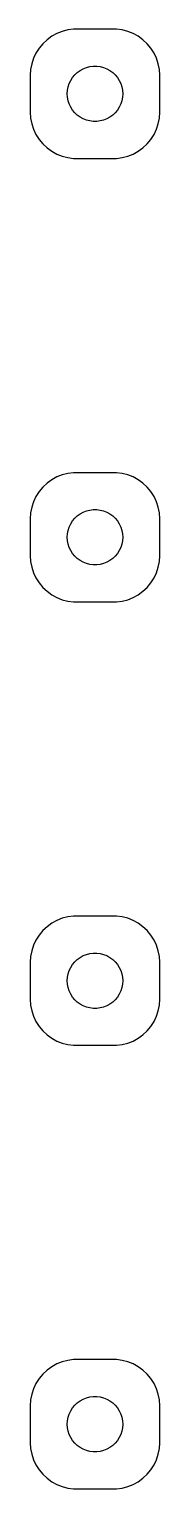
# Model space of a CAD drawing. Header units: metres. Extents: x -3.5 to 3.5, y 68.5 to 147.5.
import ezdxf

# ---------------------------------------------------------------- set-up
doc = ezdxf.new("R2010")
doc.units = ezdxf.units.M

msp = doc.modelspace()

# ---------------------------------------------------------------- linework, layer by layer
for p, q in [((-2.59355, 146.926), (-2.82242, 146.711)), ((-2.33955, 147.111), (-2.59355, 146.926)), ((-2.06444, 147.262), (-2.33955, 147.111)), ((-1.77254, 147.378), (-2.06444, 147.262)), ((-1.46844, 147.456), (-1.77254, 147.378)), ((-1.15697, 147.495), (-1.46844, 147.456)), ((1.15697, 147.495), (-1.15697, 147.495)), ((1.46844, 147.456), (1.15697, 147.495)), ((1.77254, 147.378), (1.46844, 147.456)), ((2.06444, 147.262), (1.77254, 147.378)), ((2.33955, 147.111), (2.06444, 147.262)), ((2.59355, 146.926), (2.33955, 147.111)), ((2.82242, 146.711), (2.59355, 146.926)), ((-3.19077, 146.204), (-3.32443, 145.92)), ((-3.02254, 146.469), (-3.19077, 146.204)), ((-2.82242, 146.711), (-3.02254, 146.469)), ((3.02254, 146.469), (2.82242, 146.711)), ((3.19077, 146.204), (3.02254, 146.469)), ((3.32443, 145.92), (3.19077, 146.204)), ((-3.42145, 145.622), (-3.48029, 145.313)), ((-3.32443, 145.92), (-3.42145, 145.622)), ((-0.803726, 145.266), (-0.638657, 145.357)), ((-0.638657, 145.357), (-0.463516, 145.427)), ((-0.463516, 145.427), (-0.281067, 145.473)), ((-0.281067, 145.473), (-0.094177, 145.497)), ((-0.094177, 145.497), (0.094177, 145.497)), ((0.094177, 145.497), (0.281067, 145.473)), ((0.281067, 145.473), (0.463516, 145.427)), ((0.463516, 145.427), (0.638657, 145.357)), ((0.638657, 145.357), (0.803726, 145.266)), ((3.42145, 145.622), (3.32443, 145.92)), ((3.48029, 145.313), (3.42145, 145.622)), ((-3.48029, 145.313), (-3.5, 145)), ((-3.5, 145), (-3.5, 143)), ((-1.45287, 144.373), (-1.39465, 144.552)), ((-1.39465, 144.552), (-1.31445, 144.723)), ((-1.31445, 144.723), (-1.21352, 144.882)), ((-1.21352, 144.882), (-1.09344, 145.027)), ((-1.09344, 145.027), (-0.956131, 145.156)), ((-0.956131, 145.156), (-0.803726, 145.266)), ((0.803726, 145.266), (0.956131, 145.156)), ((0.956131, 145.156), (1.09344, 145.027)), ((1.09344, 145.027), (1.21352, 144.882)), ((1.21352, 144.882), (1.31445, 144.723)), ((1.31445, 144.723), (1.39465, 144.552)), ((1.39465, 144.552), (1.45287, 144.373)), ((3.5, 145), (3.48029, 145.313)), ((3.5, 143), (3.5, 145)), ((-1.5, 144), (-1.48816, 144.188)), ((-1.48816, 143.812), (-1.5, 144)), ((-1.48816, 144.188), (-1.45287, 144.373)), ((-1.45287, 143.627), (-1.48816, 143.812)), ((1.45287, 144.373), (1.48816, 144.188)), ((1.48816, 143.812), (1.45287, 143.627)), ((1.48816, 144.188), (1.5, 144)), ((1.5, 144), (1.48816, 143.812)), ((-3.5, 143), (-3.48029, 142.687)), ((-1.39465, 143.448), (-1.45287, 143.627)), ((-1.31445, 143.277), (-1.39465, 143.448)), ((-1.21352, 143.118), (-1.31445, 143.277)), ((-1.09344, 142.973), (-1.21352, 143.118)), ((-0.956131, 142.844), (-1.09344, 142.973)), ((1.09344, 142.973), (0.956131, 142.844)), ((1.21352, 143.118), (1.09344, 142.973)), ((1.31445, 143.277), (1.21352, 143.118)), ((1.39465, 143.448), (1.31445, 143.277)), ((1.45287, 143.627), (1.39465, 143.448)), ((3.48029, 142.687), (3.5, 143)), ((-3.48029, 142.687), (-3.42145, 142.378)), ((-3.42145, 142.378), (-3.32443, 142.08)), ((-0.803726, 142.734), (-0.956131, 142.844)), ((-0.638657, 142.643), (-0.803726, 142.734)), ((-0.463516, 142.573), (-0.638657, 142.643)), ((-0.281067, 142.527), (-0.463516, 142.573)), ((-0.094177, 142.503), (-0.281067, 142.527)), ((0.094177, 142.503), (-0.094177, 142.503)), ((0.281067, 142.527), (0.094177, 142.503)), ((0.463516, 142.573), (0.281067, 142.527)), ((0.638657, 142.643), (0.463516, 142.573)), ((0.803726, 142.734), (0.638657, 142.643)), ((0.956131, 142.844), (0.803726, 142.734)), ((3.32443, 142.08), (3.42145, 142.378)), ((3.42145, 142.378), (3.48029, 142.687)), ((-3.32443, 142.08), (-3.19077, 141.796)), ((-3.19077, 141.796), (-3.02254, 141.531)), ((-3.02254, 141.531), (-2.82242, 141.289)), ((2.82242, 141.289), (3.02254, 141.531)), ((3.02254, 141.531), (3.19077, 141.796)), ((3.19077, 141.796), (3.32443, 142.08)), ((-2.82242, 141.289), (-2.59355, 141.074)), ((-2.59355, 141.074), (-2.33955, 140.889)), ((-2.33955, 140.889), (-2.06444, 140.738)), ((-2.06444, 140.738), (-1.77254, 140.622)), ((-1.77254, 140.622), (-1.46844, 140.544)), ((1.46844, 140.544), (1.77254, 140.622)), ((1.77254, 140.622), (2.06444, 140.738)), ((2.06444, 140.738), (2.33955, 140.889)), ((2.33955, 140.889), (2.59355, 141.074)), ((2.59355, 141.074), (2.82242, 141.289)), ((-1.46844, 140.544), (-1.15697, 140.505)), ((-1.15697, 140.505), (1.15697, 140.505)), ((1.15697, 140.505), (1.46844, 140.544)), ((-2.06444, 123.262), (-2.33955, 123.111)), ((-1.77254, 123.378), (-2.06444, 123.262)), ((-1.46844, 123.456), (-1.77254, 123.378)), ((-1.15697, 123.495), (-1.46844, 123.456)), ((1.15697, 123.495), (-1.15697, 123.495)), ((1.46844, 123.456), (1.15697, 123.495)), ((1.77254, 123.378), (1.46844, 123.456)), ((2.06444, 123.262), (1.77254, 123.378)), ((2.33955, 123.111), (2.06444, 123.262)), ((-3.02254, 122.469), (-3.19077, 122.204)), ((-2.82242, 122.711), (-3.02254, 122.469)), ((-2.59355, 122.926), (-2.82242, 122.711)), ((-2.33955, 123.111), (-2.59355, 122.926)), ((2.59355, 122.926), (2.33955, 123.111)), ((2.82242, 122.711), (2.59355, 122.926)), ((3.02254, 122.469), (2.82242, 122.711)), ((3.19077, 122.204), (3.02254, 122.469)), ((-3.32443, 121.92), (-3.42145, 121.622)), ((-3.19077, 122.204), (-3.32443, 121.92)), ((3.32443, 121.92), (3.19077, 122.204)), ((3.42145, 121.622), (3.32443, 121.92)), ((-3.48029, 121.313), (-3.5, 121)), ((-3.5, 121), (-3.5, 119)), ((-3.42145, 121.622), (-3.48029, 121.313)), ((-1.31445, 120.723), (-1.21352, 120.882)), ((-1.21352, 120.882), (-1.09344, 121.027)), ((-1.09344, 121.027), (-0.956131, 121.156)), ((-0.956131, 121.156), (-0.803726, 121.266)), ((-0.803726, 121.266), (-0.638657, 121.357)), ((-0.638657, 121.357), (-0.463516, 121.427)), ((-0.463516, 121.427), (-0.281067, 121.473)), ((-0.281067, 121.473), (-0.094177, 121.497)), ((-0.094177, 121.497), (0.094177, 121.497)), ((0.094177, 121.497), (0.281067, 121.473)), ((0.281067, 121.473), (0.463516, 121.427)), ((0.463516, 121.427), (0.638657, 121.357)), ((0.638657, 121.357), (0.803726, 121.266)), ((0.803726, 121.266), (0.956131, 121.156)), ((0.956131, 121.156), (1.09344, 121.027)), ((1.09344, 121.027), (1.21352, 120.882)), ((1.21352, 120.882), (1.31445, 120.723)), ((3.48029, 121.313), (3.42145, 121.622)), ((3.5, 121), (3.48029, 121.313)), ((3.5, 119), (3.5, 121)), ((-1.5, 120), (-1.48816, 120.188)), ((-1.48816, 120.188), (-1.45287, 120.373)), ((-1.45287, 120.373), (-1.39465, 120.552)), ((-1.39465, 120.552), (-1.31445, 120.723)), ((1.31445, 120.723), (1.39465, 120.552)), ((1.39465, 120.552), (1.45287, 120.373)), ((1.45287, 120.373), (1.48816, 120.188)), ((1.48816, 120.188), (1.5, 120)), ((-1.48816, 119.812), (-1.5, 120)), ((-1.45287, 119.627), (-1.48816, 119.812)), ((-1.39465, 119.448), (-1.45287, 119.627)), ((-1.31445, 119.277), (-1.39465, 119.448)), ((-1.21352, 119.118), (-1.31445, 119.277)), ((1.31445, 119.277), (1.21352, 119.118)), ((1.39465, 119.448), (1.31445, 119.277)), ((1.45287, 119.627), (1.39465, 119.448)), ((1.48816, 119.812), (1.45287, 119.627)), ((1.5, 120), (1.48816, 119.812)), ((-3.5, 119), (-3.48029, 118.687)), ((-3.48029, 118.687), (-3.42145, 118.378)), ((-1.09344, 118.973), (-1.21352, 119.118)), ((-0.956131, 118.844), (-1.09344, 118.973)), ((-0.803726, 118.734), (-0.956131, 118.844)), ((-0.638657, 118.643), (-0.803726, 118.734)), ((-0.463516, 118.573), (-0.638657, 118.643)), ((-0.281067, 118.527), (-0.463516, 118.573)), ((-0.094177, 118.503), (-0.281067, 118.527)), ((0.094177, 118.503), (-0.094177, 118.503)), ((0.281067, 118.527), (0.094177, 118.503)), ((0.463516, 118.573), (0.281067, 118.527)), ((0.638657, 118.643), (0.463516, 118.573)), ((0.803726, 118.734), (0.638657, 118.643)), ((0.956131, 118.844), (0.803726, 118.734)), ((1.09344, 118.973), (0.956131, 118.844)), ((1.21352, 119.118), (1.09344, 118.973)), ((3.42145, 118.378), (3.48029, 118.687)), ((3.48029, 118.687), (3.5, 119)), ((-3.42145, 118.378), (-3.32443, 118.08)), ((-3.32443, 118.08), (-3.19077, 117.796)), ((-3.19077, 117.796), (-3.02254, 117.531)), ((3.02254, 117.531), (3.19077, 117.796)), ((3.19077, 117.796), (3.32443, 118.08)), ((3.32443, 118.08), (3.42145, 118.378)), ((-3.02254, 117.531), (-2.82242, 117.289)), ((-2.82242, 117.289), (-2.59355, 117.074)), ((-2.59355, 117.074), (-2.33955, 116.889)), ((2.33955, 116.889), (2.59355, 117.074)), ((2.59355, 117.074), (2.82242, 117.289)), ((2.82242, 117.289), (3.02254, 117.531)), ((-2.33955, 116.889), (-2.06444, 116.738)), ((-2.06444, 116.738), (-1.77254, 116.622)), ((-1.77254, 116.622), (-1.46844, 116.544)), ((-1.46844, 116.544), (-1.15697, 116.505)), ((-1.15697, 116.505), (1.15697, 116.505)), ((1.15697, 116.505), (1.46844, 116.544)), ((1.46844, 116.544), (1.77254, 116.622)), ((1.77254, 116.622), (2.06444, 116.738)), ((2.06444, 116.738), (2.33955, 116.889)), ((-2.59355, 98.9263), (-2.82242, 98.7114)), ((-2.33955, 99.1108), (-2.59355, 98.9263)), ((-2.06444, 99.2621), (-2.33955, 99.1108)), ((-1.77254, 99.3776), (-2.06444, 99.2621)), ((-1.46844, 99.4557), (-1.77254, 99.3776)), ((-1.15697, 99.4951), (-1.46844, 99.4557)), ((1.15697, 99.4951), (-1.15697, 99.4951)), ((1.46844, 99.4557), (1.15697, 99.4951)), ((1.77254, 99.3776), (1.46844, 99.4557)), ((2.06444, 99.2621), (1.77254, 99.3776)), ((2.33955, 99.1108), (2.06444, 99.2621)), ((2.59355, 98.9263), (2.33955, 99.1108)), ((2.82242, 98.7114), (2.59355, 98.9263)), ((-3.19077, 98.2044), (-3.32443, 97.9203)), ((-3.02254, 98.4695), (-3.19077, 98.2044)), ((-2.82242, 98.7114), (-3.02254, 98.4695)), ((3.02254, 98.4695), (2.82242, 98.7114)), ((3.19077, 98.2044), (3.02254, 98.4695)), ((3.32443, 97.9203), (3.19077, 98.2044)), ((-3.48029, 97.3133), (-3.5, 97)), ((-3.42145, 97.6217), (-3.48029, 97.3133)), ((-3.32443, 97.9203), (-3.42145, 97.6217)), ((-0.956131, 97.1558), (-0.803726, 97.2665)), ((-0.803726, 97.2665), (-0.638657, 97.3572)), ((-0.638657, 97.3572), (-0.463516, 97.4266)), ((-0.463516, 97.4266), (-0.281067, 97.4734)), ((-0.281067, 97.4734), (-0.094177, 97.497)), ((-0.094177, 97.497), (0.094177, 97.497)), ((0.094177, 97.497), (0.281067, 97.4734)), ((0.281067, 97.4734), (0.463516, 97.4266)), ((0.463516, 97.4266), (0.638657, 97.3572)), ((0.638657, 97.3572), (0.803726, 97.2665)), ((0.803726, 97.2665), (0.956131, 97.1558)), ((3.42145, 97.6217), (3.32443, 97.9203)), ((3.48029, 97.3133), (3.42145, 97.6217)), ((3.5, 97), (3.48029, 97.3133)), ((-3.5, 97), (-3.5, 95)), ((-1.48816, 96.188), (-1.45287, 96.373)), ((-1.45287, 96.373), (-1.39465, 96.5522)), ((-1.39465, 96.5522), (-1.31445, 96.7226)), ((-1.31445, 96.7226), (-1.21352, 96.8817)), ((-1.21352, 96.8817), (-1.09344, 97.0268)), ((-1.09344, 97.0268), (-0.956131, 97.1558)), ((0.956131, 97.1558), (1.09344, 97.0268)), ((1.09344, 97.0268), (1.21352, 96.8817)), ((1.21352, 96.8817), (1.31445, 96.7226)), ((1.31445, 96.7226), (1.39465, 96.5522)), ((1.39465, 96.5522), (1.45287, 96.373)), ((1.45287, 96.373), (1.48816, 96.188)), ((3.5, 95), (3.5, 97)), ((-1.5, 96), (-1.48816, 96.188)), ((-1.48816, 95.812), (-1.5, 96)), ((-1.45287, 95.627), (-1.48816, 95.812)), ((-1.39465, 95.4478), (-1.45287, 95.627)), ((1.45287, 95.627), (1.39465, 95.4478)), ((1.48816, 95.812), (1.45287, 95.627)), ((1.48816, 96.188), (1.5, 96)), ((1.5, 96), (1.48816, 95.812)), ((-3.5, 95), (-3.48029, 94.6867)), ((-1.31445, 95.2774), (-1.39465, 95.4478)), ((-1.21352, 95.1183), (-1.31445, 95.2774)), ((-1.09344, 94.9732), (-1.21352, 95.1183)), ((-0.956131, 94.8442), (-1.09344, 94.9732)), ((-0.803726, 94.7335), (-0.956131, 94.8442)), ((0.956131, 94.8442), (0.803726, 94.7335)), ((1.09344, 94.9732), (0.956131, 94.8442)), ((1.21352, 95.1183), (1.09344, 94.9732)), ((1.31445, 95.2774), (1.21352, 95.1183)), ((1.39465, 95.4478), (1.31445, 95.2774)), ((3.48029, 94.6867), (3.5, 95)), ((-3.48029, 94.6867), (-3.42145, 94.3783)), ((-3.42145, 94.3783), (-3.32443, 94.0797)), ((-3.32443, 94.0797), (-3.19077, 93.7956)), ((-0.638657, 94.6428), (-0.803726, 94.7335)), ((-0.463516, 94.5734), (-0.638657, 94.6428)), ((-0.281067, 94.5266), (-0.463516, 94.5734)), ((-0.094177, 94.503), (-0.281067, 94.5266)), ((0.094177, 94.503), (-0.094177, 94.503)), ((0.281067, 94.5266), (0.094177, 94.503)), ((0.463516, 94.5734), (0.281067, 94.5266)), ((0.638657, 94.6428), (0.463516, 94.5734)), ((0.803726, 94.7335), (0.638657, 94.6428)), ((3.19077, 93.7956), (3.32443, 94.0797)), ((3.32443, 94.0797), (3.42145, 94.3783)), ((3.42145, 94.3783), (3.48029, 94.6867)), ((-3.19077, 93.7956), (-3.02254, 93.5305)), ((-3.02254, 93.5305), (-2.82242, 93.2886)), ((-2.82242, 93.2886), (-2.59355, 93.0737)), ((2.59355, 93.0737), (2.82242, 93.2886)), ((2.82242, 93.2886), (3.02254, 93.5305)), ((3.02254, 93.5305), (3.19077, 93.7956)), ((-2.59355, 93.0737), (-2.33955, 92.8892)), ((-2.33955, 92.8892), (-2.06444, 92.7379)), ((-2.06444, 92.7379), (-1.77254, 92.6224)), ((-1.77254, 92.6224), (-1.46844, 92.5443)), ((-1.46844, 92.5443), (-1.15697, 92.5049)), ((-1.15697, 92.5049), (1.15697, 92.5049)), ((1.15697, 92.5049), (1.46844, 92.5443)), ((1.46844, 92.5443), (1.77254, 92.6224)), ((1.77254, 92.6224), (2.06444, 92.7379)), ((2.06444, 92.7379), (2.33955, 92.8892)), ((2.33955, 92.8892), (2.59355, 93.0737)), ((-2.33955, 75.1108), (-2.59355, 74.9263)), ((-2.06444, 75.2621), (-2.33955, 75.1108)), ((-1.77254, 75.3776), (-2.06444, 75.2621)), ((-1.46844, 75.4557), (-1.77254, 75.3776)), ((-1.15697, 75.4951), (-1.46844, 75.4557)), ((1.15697, 75.4951), (-1.15697, 75.4951)), ((1.46844, 75.4557), (1.15697, 75.4951)), ((1.77254, 75.3776), (1.46844, 75.4557)), ((2.06444, 75.2621), (1.77254, 75.3776)), ((2.33955, 75.1108), (2.06444, 75.2621)), ((2.59355, 74.9263), (2.33955, 75.1108)), ((-3.02254, 74.4695), (-3.19077, 74.2044)), ((-2.82242, 74.7114), (-3.02254, 74.4695)), ((-2.59355, 74.9263), (-2.82242, 74.7114)), ((2.82242, 74.7114), (2.59355, 74.9263)), ((3.02254, 74.4695), (2.82242, 74.7114)), ((3.19077, 74.2044), (3.02254, 74.4695)), ((-3.42145, 73.6217), (-3.48029, 73.3133)), ((-3.32443, 73.9203), (-3.42145, 73.6217)), ((-3.19077, 74.2044), (-3.32443, 73.9203)), ((-0.463516, 73.4266), (-0.281067, 73.4734)), ((-0.281067, 73.4734), (-0.094177, 73.497)), ((-0.094177, 73.497), (0.094177, 73.497)), ((0.094177, 73.497), (0.281067, 73.4734)), ((0.281067, 73.4734), (0.463516, 73.4266)), ((3.32443, 73.9203), (3.19077, 74.2044)), ((3.42145, 73.6217), (3.32443, 73.9203)), ((3.48029, 73.3133), (3.42145, 73.6217)), ((-3.48029, 73.3133), (-3.5, 73)), ((-3.5, 73), (-3.5, 71)), ((-1.39465, 72.5522), (-1.31445, 72.7226)), ((-1.31445, 72.7226), (-1.21352, 72.8817)), ((-1.21352, 72.8817), (-1.09344, 73.0268)), ((-1.09344, 73.0268), (-0.956131, 73.1558)), ((-0.956131, 73.1558), (-0.803726, 73.2665)), ((-0.803726, 73.2665), (-0.638657, 73.3572)), ((-0.638657, 73.3572), (-0.463516, 73.4266)), ((0.463516, 73.4266), (0.638657, 73.3572)), ((0.638657, 73.3572), (0.803726, 73.2665)), ((0.803726, 73.2665), (0.956131, 73.1558)), ((0.956131, 73.1558), (1.09344, 73.0268)), ((1.09344, 73.0268), (1.21352, 72.8817)), ((1.21352, 72.8817), (1.31445, 72.7226)), ((1.31445, 72.7226), (1.39465, 72.5522)), ((3.5, 73), (3.48029, 73.3133)), ((3.5, 71), (3.5, 73)), ((-1.5, 72), (-1.48816, 72.188)), ((-1.48816, 71.812), (-1.5, 72)), ((-1.48816, 72.188), (-1.45287, 72.373)), ((-1.45287, 72.373), (-1.39465, 72.5522)), ((1.39465, 72.5522), (1.45287, 72.373)), ((1.45287, 72.373), (1.48816, 72.188)), ((1.48816, 72.188), (1.5, 72)), ((1.5, 72), (1.48816, 71.812)), ((-1.45287, 71.627), (-1.48816, 71.812)), ((-1.39465, 71.4478), (-1.45287, 71.627)), ((-1.31445, 71.2774), (-1.39465, 71.4478)), ((-1.21352, 71.1183), (-1.31445, 71.2774)), ((-1.09344, 70.9732), (-1.21352, 71.1183)), ((1.21352, 71.1183), (1.09344, 70.9732)), ((1.31445, 71.2774), (1.21352, 71.1183)), ((1.39465, 71.4478), (1.31445, 71.2774)), ((1.45287, 71.627), (1.39465, 71.4478)), ((1.48816, 71.812), (1.45287, 71.627)), ((-3.5, 71), (-3.48029, 70.6867)), ((-3.48029, 70.6867), (-3.42145, 70.3783)), ((-3.42145, 70.3783), (-3.32443, 70.0797)), ((-0.956131, 70.8442), (-1.09344, 70.9732)), ((-0.803726, 70.7335), (-0.956131, 70.8442)), ((-0.638657, 70.6428), (-0.803726, 70.7335)), ((-0.463516, 70.5734), (-0.638657, 70.6428)), ((-0.281067, 70.5266), (-0.463516, 70.5734)), ((-0.094177, 70.503), (-0.281067, 70.5266)), ((0.094177, 70.503), (-0.094177, 70.503)), ((0.281067, 70.5266), (0.094177, 70.503)), ((0.463516, 70.5734), (0.281067, 70.5266)), ((0.638657, 70.6428), (0.463516, 70.5734)), ((0.803726, 70.7335), (0.638657, 70.6428)), ((0.956131, 70.8442), (0.803726, 70.7335)), ((1.09344, 70.9732), (0.956131, 70.8442)), ((3.32443, 70.0797), (3.42145, 70.3783)), ((3.42145, 70.3783), (3.48029, 70.6867)), ((3.48029, 70.6867), (3.5, 71)), ((-3.32443, 70.0797), (-3.19077, 69.7956)), ((-3.19077, 69.7956), (-3.02254, 69.5305)), ((-3.02254, 69.5305), (-2.82242, 69.2886)), ((2.82242, 69.2886), (3.02254, 69.5305)), ((3.02254, 69.5305), (3.19077, 69.7956)), ((3.19077, 69.7956), (3.32443, 70.0797)), ((-2.82242, 69.2886), (-2.59355, 69.0737)), ((-2.59355, 69.0737), (-2.33955, 68.8892)), ((-2.33955, 68.8892), (-2.06444, 68.7379)), ((-2.06444, 68.7379), (-1.77254, 68.6224)), ((1.77254, 68.6224), (2.06444, 68.7379)), ((2.06444, 68.7379), (2.33955, 68.8892)), ((2.33955, 68.8892), (2.59355, 69.0737)), ((2.59355, 69.0737), (2.82242, 69.2886)), ((-1.77254, 68.6224), (-1.46844, 68.5443)), ((-1.46844, 68.5443), (-1.15697, 68.5049)), ((-1.15697, 68.5049), (1.15697, 68.5049)), ((1.15697, 68.5049), (1.46844, 68.5443)), ((1.46844, 68.5443), (1.77254, 68.6224))]:
    msp.add_line(p, q)

doc.saveas('drawing.dxf')
